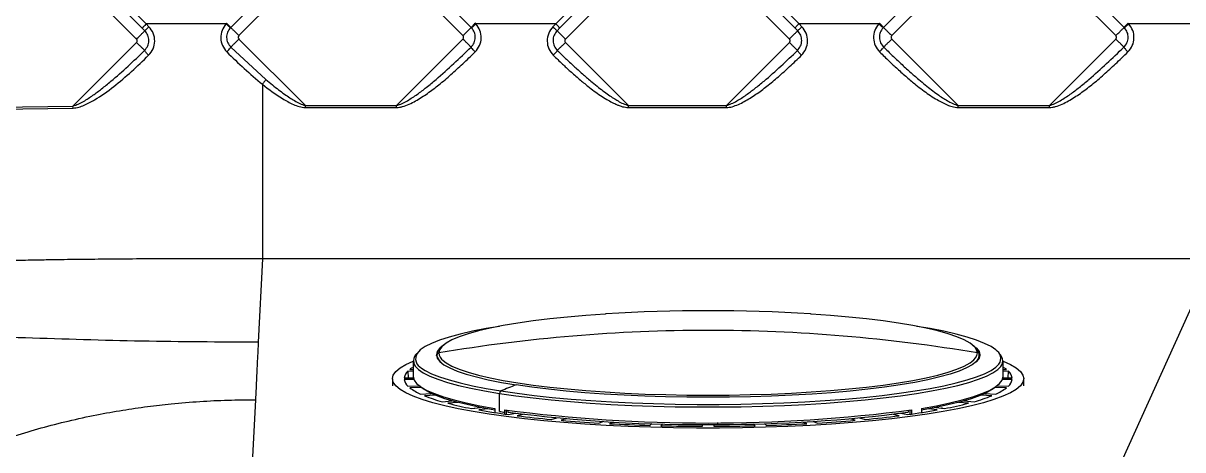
# Model space of a CAD drawing. Extents: x 943 to 1030, y 781 to 934.
# Drawn here: x 981.27 to 991.03, y 828.39 to 831.97 of the extents above; entities that cross this region are included whole.
import ezdxf

# ---------------------------------------------------------------- set-up
doc = ezdxf.new("R2010")
doc.units = 0
doc.header["$MEASUREMENT"] = 0
doc.layers.add('1', color=4, linetype='Continuous')

# ---------------------------------------------------------------- blocks, each defined once
blk = doc.blocks.new('AIRA')
at = {"layer": '1', "color": 3, "linetype": 'Continuous', "lineweight": 25}
for p, q in [((39.0899, 28.7666), (38.4537, 29.4028)), ((39.1248, 28.8014), (38.4885, 29.4377)), ((40.4941, 29.4313), (39.8353, 28.7725)), ((41.8605, 28.7725), (41.2017, 29.4313)), ((43.2072, 29.4377), (42.5717, 28.8021)), ((43.2421, 29.4028), (42.6065, 28.7672)), ((44.5852, 28.7672), (43.9497, 29.4028)), ((44.6201, 28.8021), (43.9845, 29.4377)), ((45.9901, 29.4313), (45.3313, 28.7725)), ((47.3565, 28.7725), (46.6977, 29.4313)), ((38.3839, 29.3331), (39.0428, 28.6742)), ((39.905, 28.7027), (40.5638, 29.3616)), ((41.132, 29.3616), (41.7908, 28.7027)), ((42.653, 28.6742), (43.3118, 29.3331)), ((43.8799, 29.3331), (44.5388, 28.6742)), ((45.401, 28.7027), (46.0598, 29.3616)), ((46.628, 29.3616), (47.2868, 28.7027)), ((39.7954, 28.8021), (39.1248, 28.8014)), ((39.1473, 28.7782), (39.1248, 28.8014)), ((39.8004, 28.8073), (39.7954, 28.8021)), ((41.9004, 28.8021), (41.8954, 28.8073)), ((42.5717, 28.8021), (41.9004, 28.8021)), ((42.5717, 28.8021), (42.5484, 28.7782)), ((45.2914, 28.8021), (44.6201, 28.8021)), ((44.6433, 28.7782), (44.6201, 28.8021)), ((45.2964, 28.8073), (45.2914, 28.8021)), ((47.3964, 28.8021), (47.3914, 28.8073)), ((48.0677, 28.8021), (47.3964, 28.8021)), ((39.1125, 28.7439), (39.0899, 28.7666)), ((39.8318, 28.7688), (39.8353, 28.7725)), ((41.8605, 28.7725), (41.8641, 28.7688)), ((42.6065, 28.7672), (42.5833, 28.7439)), ((44.6085, 28.7439), (44.5852, 28.7672)), ((45.3277, 28.7688), (45.3313, 28.7725)), ((47.3565, 28.7725), (47.3601, 28.7688)), ((38.5077, 28.1109), (39.0428, 28.646)), ((39.8367, 28.6061), (40.1308, 28.3349)), ((39.905, 28.6745), (40.4643, 28.1152)), ((41.2315, 28.1152), (41.7908, 28.6745)), ((42.653, 28.646), (43.1838, 28.1152)), ((44.008, 28.1152), (44.5388, 28.646)), ((45.401, 28.6745), (45.9603, 28.1152)), ((46.7275, 28.1152), (47.2868, 28.6745)), ((37.7045, 28.0984), (38.5077, 28.1109)), ((37.7049, 28.0808), (38.5079, 28.0933)), ((38.5079, 28.0933), (38.5077, 28.1109)), ((40.4643, 28.1152), (41.2315, 28.1152)), ((40.4643, 28.0975), (40.4643, 28.1152)), ((40.4643, 28.0975), (41.2315, 28.0975)), ((41.2315, 28.0975), (41.2315, 28.1152)), ((43.1838, 28.1152), (44.008, 28.1152)), ((43.1838, 28.0975), (43.1838, 28.1152)), ((43.1838, 28.0975), (44.008, 28.0975)), ((44.008, 28.0975), (44.008, 28.1152)), ((45.9603, 28.1152), (46.7275, 28.1152)), ((45.9603, 28.0975), (45.9603, 28.1152)), ((45.9603, 28.0975), (46.7275, 28.0975)), ((46.7275, 28.0975), (46.7275, 28.1152)), ((40.1023, 26.8267), (40.0675, 26.1245)), ((48.1066, 26.8267), (40.1023, 26.8267)), ((47.1447, 24.7008), (48.1066, 26.8267)), ((41.3723, 25.9679), (41.3723, 25.8358)), ((41.5682, 26.0087), (41.5709, 26.0187)), ((41.5708, 26.0183), (41.57, 26.002)), ((41.5711, 26.0217), (41.5708, 26.0154)), ((46.1386, 26.0187), (46.1413, 26.0087)), ((46.1395, 26.002), (46.1386, 26.0183)), ((46.3016, 26.0404), (46.2977, 26.044)), ((46.3372, 25.8358), (46.3372, 25.9679)), ((41.3723, 25.8784), (41.3266, 25.8796)), ((41.3266, 25.8796), (41.3282, 25.8251)), ((41.3434, 25.8945), (41.3723, 25.8937)), ((46.3372, 25.8937), (46.3661, 25.8945)), ((46.3828, 25.8796), (46.3372, 25.8784)), ((46.3813, 25.8251), (46.3828, 25.8796)), ((41.1973, 25.8164), (41.1983, 25.7569)), ((41.2961, 25.8251), (41.3732, 25.8251)), ((41.3778, 25.81), (41.2961, 25.81)), ((46.4133, 25.81), (46.3317, 25.81)), ((46.3363, 25.8251), (46.4133, 25.8251)), ((46.5112, 25.7569), (46.5122, 25.8164)), ((41.3266, 25.7555), (41.4215, 25.7581)), ((41.4382, 25.7432), (41.3434, 25.7406)), ((41.4339, 25.6878), (41.5244, 25.6929)), ((41.5574, 25.6787), (41.4669, 25.6736)), ((42.0994, 25.5418), (42.0994, 25.6933)), ((46.2425, 25.6736), (46.1521, 25.6787)), ((46.185, 25.6929), (46.2755, 25.6878)), ((46.3661, 25.7406), (46.2713, 25.7432)), ((46.288, 25.7581), (46.3828, 25.7555)), ((40.0435, 25.6409), (39.9969, 24.7008)), ((41.6148, 25.624), (41.6982, 25.6315)), ((41.7464, 25.6184), (41.663, 25.6109)), ((46.0464, 25.6109), (45.963, 25.6184)), ((46.0113, 25.6315), (46.0947, 25.624)), ((41.8637, 25.5661), (41.9375, 25.5757)), ((41.9995, 25.5642), (41.9257, 25.5545)), ((42.0581, 25.5678), (42.0581, 25.5325)), ((42.1416, 25.5548), (42.1416, 25.5353)), ((42.1416, 25.5353), (42.1416, 25.5202)), ((42.1556, 25.5527), (42.1556, 25.5182)), ((42.1699, 25.5506), (42.1699, 25.5366)), ((42.1732, 25.5158), (42.2351, 25.5273)), ((42.3089, 25.5176), (42.247, 25.5061)), ((42.5337, 25.4747), (42.5818, 25.4877)), ((42.6654, 25.4802), (42.6172, 25.4672)), ((45.0923, 25.4672), (45.0441, 25.4802)), ((45.1277, 25.4877), (45.1758, 25.4747)), ((45.4624, 25.5061), (45.4005, 25.5176)), ((45.4744, 25.5273), (45.5363, 25.5158)), ((45.5396, 25.5506), (45.5396, 25.5366)), ((45.5539, 25.5527), (45.5539, 25.5375)), ((45.5539, 25.5375), (45.5539, 25.5182)), ((45.5679, 25.5548), (45.5679, 25.5202)), ((45.6514, 25.5678), (45.6514, 25.5325)), ((45.7837, 25.5545), (45.71, 25.5642)), ((45.772, 25.5757), (45.8457, 25.5661)), ((42.9343, 25.444), (42.9673, 25.4582)), ((43.0579, 25.453), (43.025, 25.4389)), ((43.3629, 25.4247), (43.3797, 25.4395)), ((43.4747, 25.4369), (43.4579, 25.4221)), ((43.8065, 25.4173), (43.8065, 25.4324)), ((43.903, 25.4324), (43.903, 25.4173)), ((43.9335, 25.4477), (43.9335, 25.4325)), ((44.2515, 25.4221), (44.2348, 25.4369)), ((44.3298, 25.4395), (44.3465, 25.4247)), ((44.6845, 25.4389), (44.6516, 25.453)), ((44.7422, 25.4582), (44.7752, 25.444))]:
    blk.add_line(p, q, dxfattribs=at)
at = {"layer": '1', "color": 3, "linetype": 'Continuous', "lineweight": 25, "flags": 128}
for points in [[(42.9942, 26.3617), (42.987, 26.3613), (42.8253, 26.3496), (42.6699, 26.336), (42.5219, 26.3205), (42.382, 26.3033), (42.2513, 26.2844), (42.1304, 26.2639), (42.0202, 26.242), (41.9213, 26.2189), (41.8343, 26.1946), (41.7597, 26.1693), (41.6981, 26.1431), (41.6498, 26.1163), (41.615, 26.089), (41.6124, 26.0864)], [(46.0991, 26.0842), (46.0945, 26.089), (46.0597, 26.1163), (46.0114, 26.1431), (45.9498, 26.1693), (45.8752, 26.1946), (45.7882, 26.2189), (45.6893, 26.242), (45.5791, 26.2639), (45.4582, 26.2844), (45.3275, 26.3033), (45.1876, 26.3205), (45.0396, 26.336), (44.8842, 26.3496), (44.7225, 26.3613), (44.7152, 26.3617)], [(42.0974, 26.2577), (41.9853, 26.2387), (41.8703, 26.2161), (41.7664, 26.1923), (41.6742, 26.1673), (41.5942, 26.1413), (41.5268, 26.1144), (41.4724, 26.0869), (41.4314, 26.0587), (41.4042, 26.0306)], [(46.2888, 26.0493), (46.2781, 26.0587), (46.2371, 26.0869), (46.1827, 26.1144), (46.1153, 26.1413), (46.0353, 26.1673), (45.9431, 26.1923), (45.8392, 26.2161), (45.7242, 26.2387), (45.612, 26.2577)], [(40.0675, 26.1245), (40.0631, 26.0353), (40.0617, 26.0078), (40.0555, 25.8827), (40.0496, 25.7641), (40.0458, 25.6868), (40.0444, 25.6569), (40.0438, 25.6453), (40.0436, 25.6423), (40.0436, 25.6414), (40.0435, 25.6409)], [(41.6269, 26.0997), (41.5955, 26.0745), (41.5744, 26.0466), (41.5673, 26.0186), (41.5744, 25.9905), (41.5955, 25.9626), (41.6305, 25.935), (41.6793, 25.908), (41.7415, 25.8816), (41.8167, 25.8561), (41.9044, 25.8316), (42.0042, 25.8082), (42.1154, 25.7862), (42.2373, 25.7655)], [(41.6124, 26.0864), (41.5941, 26.0614), (41.5871, 26.0335)], [(46.0826, 26.0997), (46.114, 26.0745), (46.1351, 26.0466), (46.1421, 26.0186), (46.1351, 25.9905), (46.114, 25.9626), (46.0789, 25.935), (46.0302, 25.908), (45.968, 25.8816), (45.8928, 25.8561), (45.8051, 25.8316), (45.7053, 25.8082), (45.5941, 25.7862), (45.4722, 25.7655), (45.3403, 25.7465), (45.1992, 25.7291), (45.0499, 25.7135), (44.8932, 25.6997), (44.7301, 25.688), (44.5616, 25.6782), (44.3887, 25.6706), (44.2126, 25.6651), (44.0342, 25.6618), (43.8547, 25.6607), (43.6753, 25.6618), (43.4969, 25.6651), (43.3208, 25.6706), (43.1479, 25.6782), (42.9794, 25.688), (42.8163, 25.6997), (42.6596, 25.7135), (42.5102, 25.7291), (42.3692, 25.7465), (42.2373, 25.7655)], [(46.1224, 26.0335), (46.1154, 26.0614), (46.0991, 26.0842)], [(41.6241, 25.9697), (41.6498, 25.9507), (41.6981, 25.9239), (41.7597, 25.8978), (41.8343, 25.8725), (41.9213, 25.8482), (42.0202, 25.825), (42.1304, 25.8031), (42.2513, 25.7827), (42.382, 25.7638), (42.5219, 25.7465), (42.6699, 25.7311), (42.8253, 25.7174), (42.987, 25.7058), (43.154, 25.6961), (43.3254, 25.6886), (43.5, 25.6832), (43.6768, 25.6799), (43.8547, 25.6788), (44.0327, 25.6799), (44.2095, 25.6832), (44.3841, 25.6886), (44.5555, 25.6961), (44.7225, 25.7058), (44.8842, 25.7174), (45.0396, 25.7311), (45.1876, 25.7465), (45.3275, 25.7638), (45.4582, 25.7827), (45.5791, 25.8031), (45.6893, 25.825), (45.7882, 25.8482), (45.8752, 25.8725), (45.9498, 25.8978), (46.0114, 25.9239), (46.0597, 25.9507), (46.0754, 25.9617)], [(46.1196, 25.9692), (46.1106, 25.9595), (46.1078, 25.9568)], [(41.1973, 25.8176), (41.2044, 25.8479), (41.2256, 25.8781), (41.2608, 25.9079), (41.3099, 25.9373), (41.3723, 25.9659)], [(41.4014, 25.9086), (41.4156, 25.8957), (41.4569, 25.8674), (41.5116, 25.8396), (41.5794, 25.8126), (41.66, 25.7864), (41.7528, 25.7613), (41.8574, 25.7373), (41.9731, 25.7146), (42.0994, 25.6933)], [(41.4426, 25.9066), (41.4724, 25.8871), (41.5268, 25.8596), (41.5942, 25.8327), (41.6742, 25.8067), (41.7664, 25.7817), (41.8703, 25.7579), (41.9853, 25.7353), (42.1108, 25.7142)], [(42.0994, 25.6933), (42.2355, 25.6735), (42.3806, 25.6554), (42.534, 25.6391), (42.6948, 25.6245), (42.862, 25.6119), (43.0348, 25.6013), (43.2122, 25.5928), (43.3932, 25.5863), (43.5768, 25.582), (43.7619, 25.5798), (43.9476, 25.5798), (44.1327, 25.582), (44.3163, 25.5863), (44.4973, 25.5928), (44.6746, 25.6013), (44.8475, 25.6119), (45.0147, 25.6245), (45.1755, 25.6391), (45.3289, 25.6554), (45.474, 25.6735), (45.6101, 25.6933), (45.7364, 25.7146), (45.8521, 25.7373), (45.9567, 25.7613), (46.0495, 25.7864), (46.1301, 25.8126), (46.1979, 25.8396), (46.2526, 25.8674), (46.2939, 25.8957), (46.3059, 25.9064)], [(42.1108, 25.7142), (42.246, 25.6946), (42.3902, 25.6766), (42.5426, 25.6603), (42.7023, 25.6459), (42.8685, 25.6334), (43.0402, 25.6228), (43.2164, 25.6143), (43.3962, 25.6079), (43.5786, 25.6036), (43.7625, 25.6014), (43.947, 25.6014), (44.1309, 25.6036), (44.3133, 25.6079), (44.4931, 25.6143), (44.6693, 25.6228), (44.841, 25.6334), (45.0072, 25.6459), (45.1669, 25.6603), (45.3193, 25.6766), (45.4635, 25.6946), (45.5987, 25.7142), (45.7242, 25.7353), (45.8392, 25.7579), (45.9431, 25.7817), (46.0353, 25.8067), (46.1153, 25.8327), (46.1827, 25.8596), (46.2371, 25.8871), (46.2781, 25.9153), (46.2914, 25.9273)], [(46.3372, 25.9659), (46.3995, 25.9373), (46.4486, 25.9079), (46.4839, 25.8781), (46.5051, 25.8479), (46.5122, 25.8176)], [(46.5122, 25.8176), (46.5051, 25.7872), (46.4839, 25.757), (46.4486, 25.7272), (46.3995, 25.6978), (46.3369, 25.669), (46.261, 25.6411), (46.1722, 25.6141), (46.0711, 25.5882), (45.9581, 25.5635), (45.834, 25.5401), (45.6992, 25.5183), (45.5547, 25.498), (45.401, 25.4795), (45.2391, 25.4627), (45.0699, 25.4478), (44.8941, 25.435), (44.7128, 25.4241), (44.5269, 25.4154), (44.3374, 25.4088), (44.1454, 25.4043), (43.9518, 25.4021), (43.7577, 25.4021), (43.5641, 25.4043), (43.372, 25.4088), (43.1826, 25.4154), (42.9967, 25.4241), (42.8154, 25.435), (42.6396, 25.4478), (42.4704, 25.4627), (42.3085, 25.4795), (42.1548, 25.498), (42.0103, 25.5183), (41.8755, 25.5401), (41.7514, 25.5635), (41.6384, 25.5882), (41.5373, 25.6141), (41.4485, 25.6411), (41.3726, 25.669), (41.3099, 25.6978), (41.2608, 25.7272), (41.2256, 25.757), (41.2044, 25.7872), (41.1973, 25.8176)], [(41.3723, 25.8358), (41.3795, 25.8063), (41.401, 25.7769), (41.4368, 25.7479), (41.4866, 25.7193), (41.5501, 25.6915), (41.627, 25.6645), (41.7168, 25.6385), (41.819, 25.6136), (41.933, 25.59), (42.0581, 25.5678)], [(45.6514, 25.5678), (45.7765, 25.59), (45.8905, 25.6136), (45.9927, 25.6385), (46.0825, 25.6645), (46.1594, 25.6915), (46.2229, 25.7193), (46.2727, 25.7479), (46.3085, 25.7769), (46.33, 25.8063), (46.3372, 25.8358)], [(42.0585, 25.554), (41.9368, 25.5759), (41.8259, 25.5992), (41.7266, 25.6237), (41.6393, 25.6493), (41.5647, 25.6758), (41.503, 25.7032), (41.4546, 25.7312), (41.4199, 25.7597), (41.4181, 25.7615)], [(46.2913, 25.7615), (46.2896, 25.7597), (46.2549, 25.7312), (46.2065, 25.7032), (46.1448, 25.6758), (46.0701, 25.6493), (45.9829, 25.6237), (45.8835, 25.5992), (45.7727, 25.5759), (45.651, 25.554)], [(41.8858, 25.5711), (41.891, 25.5698), (41.8914, 25.5697)], [(45.8237, 25.5711), (45.8185, 25.5698), (45.818, 25.5697)]]:
    blk.add_lwpolyline(points, dxfattribs=at)
at = {"layer": '1', "color": 3, "linetype": 'Continuous', "lineweight": 25}
for centre, radius, start, end in [((43.8547, 12.9502), 13.4391, 86.32888, 93.67112), ((43.8546, 12.6215), 13.6024, 89.99934, 99.59585), ((43.8549, 12.6215), 13.6024, 80.40415, 90.00066), ((46.0645, 26.0159), 0.0723, 319.75106, 51.91639), ((41.4531, 25.9681), 0.0788, 128.90634, 228.98546), ((41.4805, 25.9863), 0.0883, 149.85793, 244.53827), ((41.5903, 26.0142), 0.0195, 99.31373, 176.69508), ((41.661, 26.0255), 0.0908, 186.42613, 229.23979), ((41.6808, 26.0452), 0.0944, 187.10322, 233.11254), ((46.0224, 26.0476), 0.101, 301.65097, 351.9639), ((46.2402, 25.9872), 0.0788, 310.53287, 51.96621), ((46.2564, 25.9677), 0.0788, 308.90634, 48.98546), ((41.3901, 25.8084), 0.0954, 131.67524, 169.89106), ((41.5383, 25.6475), 0.3146, 121.84524, 128.27537), ((46.1712, 25.6475), 0.3146, 51.72463, 58.15476), ((46.3194, 25.8084), 0.0954, 10.10894, 48.32476), ((41.3901, 25.8268), 0.0954, 190.10894, 228.32476), ((46.3194, 25.8268), 0.0954, 311.67524, 349.89106), ((41.6081, 26.0901), 0.4384, 232.8542, 246.59121), ((42.1218, 25.6946), 0.0225, 119.46467, 183.38823), ((45.261, 18.133), 8.2096, 111.61167, 112.56485), ((46.1013, 26.0901), 0.4384, 293.40879, 307.1458), ((41.9992, 27.0151), 1.4433, 248.35716, 254.55223), ((42.4851, 28.8188), 3.3116, 255.62698, 259.18556), ((45.2244, 28.8188), 3.3116, 280.81444, 284.37302), ((45.7102, 27.0151), 1.4433, 285.44777, 291.64284), ((42.9742, 31.4465), 5.9845, 259.91014, 262.30791), ((43.029, 31.4857), 6.0162, 261.1113, 261.51839), ((43.8547, 38.8084), 13.3639, 262.63502, 277.36498), ((43.7755, 37.7508), 12.3193, 262.51094, 270.7347), ((43.3852, 34.573), 9.1381, 262.84496, 264.65292), ((43.9599, 37.4707), 12.0382, 269.87435, 277.54051), ((44.3242, 34.573), 9.1381, 275.34708, 277.15504), ((44.7353, 31.4465), 5.9845, 277.69209, 280.08986), ((43.6674, 37.6788), 12.2567, 265.08465, 266.57106), ((43.8121, 40.1789), 14.761, 266.94323, 268.2563), ((43.8533, 41.5727), 16.1555, 268.59771, 269.83406), ((43.8562, 41.5727), 16.1555, 270.16594, 271.40229), ((43.8974, 40.1789), 14.761, 271.7437, 273.05677), ((44.0421, 37.6788), 12.2567, 273.42894, 274.91535)]:
    blk.add_arc(centre, radius, start, end, dxfattribs=at)
for points in [[(39.1249, 28.8013), (39.1207, 28.7972), (39.1124, 28.7889), (39.1016, 28.7781), (39.0932, 28.7699), (39.091, 28.7677), (39.0899, 28.7666)], [(39.8004, 28.8073), (39.8046, 28.8032), (39.8128, 28.7949), (39.8237, 28.7841), (39.832, 28.7758), (39.8342, 28.7736), (39.8353, 28.7725)], [(41.8954, 28.8073), (41.8913, 28.8032), (41.883, 28.7949), (41.8721, 28.7841), (41.8639, 28.7758), (41.8616, 28.7736), (41.8605, 28.7725)], [(42.6065, 28.7672), (42.6054, 28.7683), (42.6032, 28.7706), (42.5949, 28.7789), (42.5841, 28.7897), (42.5758, 28.798), (42.5717, 28.8021)], [(44.6201, 28.8021), (44.6159, 28.798), (44.6077, 28.7897), (44.5968, 28.7789), (44.5885, 28.7706), (44.5863, 28.7683), (44.5852, 28.7672)], [(45.2964, 28.8073), (45.3006, 28.8032), (45.3088, 28.7949), (45.3197, 28.7841), (45.328, 28.7758), (45.3302, 28.7736), (45.3313, 28.7725)], [(47.3914, 28.8073), (47.3873, 28.8032), (47.379, 28.7949), (47.3681, 28.7841), (47.3599, 28.7758), (47.3576, 28.7736), (47.3565, 28.7725)], [(39.0428, 28.6742), (39.0511, 28.6825), (39.0676, 28.699), (39.0892, 28.7207), (39.1058, 28.7373), (39.1103, 28.7417), (39.1125, 28.7439)], [(39.8353, 28.7725), (39.8375, 28.7703), (39.8419, 28.7658), (39.8585, 28.7492), (39.8802, 28.7276), (39.8967, 28.711), (39.905, 28.7027)], [(41.7908, 28.7027), (41.7991, 28.711), (41.8156, 28.7276), (41.8373, 28.7492), (41.8539, 28.7658), (41.8583, 28.7703), (41.8605, 28.7725)], [(42.5833, 28.7439), (42.5855, 28.7417), (42.5899, 28.7373), (42.6065, 28.7207), (42.6282, 28.699), (42.6447, 28.6825), (42.653, 28.6742)], [(44.5388, 28.6742), (44.5471, 28.6825), (44.5636, 28.699), (44.5852, 28.7207), (44.6018, 28.7373), (44.6063, 28.7417), (44.6085, 28.7439)], [(45.3313, 28.7725), (45.3335, 28.7703), (45.3379, 28.7658), (45.3545, 28.7492), (45.3762, 28.7276), (45.3927, 28.711), (45.401, 28.7027)], [(47.2868, 28.7027), (47.2951, 28.711), (47.3116, 28.7276), (47.3333, 28.7492), (47.3499, 28.7658), (47.3543, 28.7703), (47.3565, 28.7725)], [(39.1107, 28.5781), (39.1078, 28.5809), (39.1022, 28.5865), (39.0858, 28.6029), (39.0655, 28.6232), (39.0504, 28.6384), (39.0428, 28.646)], [(39.905, 28.6745), (39.8973, 28.6667), (39.8818, 28.6513), (39.8612, 28.6307), (39.8448, 28.6142), (39.8394, 28.6088), (39.8367, 28.6061)], [(41.8591, 28.6061), (41.8564, 28.6088), (41.851, 28.6142), (41.8346, 28.6307), (41.814, 28.6513), (41.7985, 28.6667), (41.7908, 28.6745)], [(42.653, 28.646), (42.6454, 28.6384), (42.6302, 28.6232), (42.6099, 28.6029), (42.5935, 28.5865), (42.5879, 28.5809), (42.5851, 28.5781)], [(44.6066, 28.5781), (44.6038, 28.5809), (44.5982, 28.5865), (44.5818, 28.6029), (44.5615, 28.6232), (44.5464, 28.6384), (44.5388, 28.646)], [(45.401, 28.6745), (45.3933, 28.6667), (45.3778, 28.6513), (45.3572, 28.6307), (45.3408, 28.6142), (45.3354, 28.6088), (45.3327, 28.6061)], [(47.3551, 28.6061), (47.3524, 28.6088), (47.347, 28.6142), (47.3306, 28.6307), (47.31, 28.6513), (47.2945, 28.6667), (47.2868, 28.6745)], [(40.1023, 28.2937), (40.1023, 28.2015), (40.1023, 28.0171), (40.1023, 27.7597), (40.1023, 27.5233), (40.1023, 27.3139), (40.1023, 27.1352), (40.1023, 26.9922), (40.1023, 26.8839), (40.1023, 26.8458), (40.1023, 26.8267)]]:
    blk.add_open_spline(points, degree=3, dxfattribs=at)
for points, knots in [([(39.7954, 28.8021), (39.7828, 28.7842), (39.7574, 28.7484), (39.7482, 28.6823), (39.7614, 28.6169), (39.7888, 28.583), (39.8025, 28.5661)], [0, 0, 0, 0, 0.250432, 0.500349, 0.749924, 1, 1, 1, 1]), ([(39.8318, 28.7688), (39.8307, 28.7698), (39.8284, 28.7719), (39.8197, 28.7799), (39.8082, 28.7904), (39.7996, 28.7983), (39.7955, 28.8021)], [0, 0, 0, 0, 0.242146, 0.5, 0.757854, 1, 1, 1, 1]), ([(41.8641, 28.7688), (41.8652, 28.7698), (41.8675, 28.7719), (41.8761, 28.7798), (41.8876, 28.7904), (41.8962, 28.7983), (41.9004, 28.8021)], [0, 0, 0, 0, 0.242146, 0.5, 0.757854, 1, 1, 1, 1]), ([(41.8933, 28.5661), (41.907, 28.583), (41.9344, 28.6169), (41.9477, 28.6823), (41.9384, 28.7484), (41.9131, 28.7842), (41.9004, 28.8021)], [0, 0, 0, 0, 0.250109, 0.49974, 0.749622, 1, 1, 1, 1]), ([(45.2914, 28.8021), (45.2787, 28.7842), (45.2534, 28.7484), (45.2442, 28.6823), (45.2574, 28.6169), (45.2848, 28.583), (45.2985, 28.5661)], [0, 0, 0, 0, 0.250434, 0.500351, 0.749926, 1, 1, 1, 1]), ([(45.3277, 28.7688), (45.3266, 28.7698), (45.3244, 28.7719), (45.3157, 28.7798), (45.3042, 28.7904), (45.2956, 28.7983), (45.2914, 28.8021)], [0, 0, 0, 0, 0.242146, 0.5, 0.757854, 1, 1, 1, 1]), ([(47.3964, 28.8021), (47.3922, 28.7983), (47.3836, 28.7904), (47.3721, 28.7798), (47.3635, 28.7719), (47.3612, 28.7698), (47.3601, 28.7688)], [0, 0, 0, 0, 0.242146, 0.5, 0.757854, 1, 1, 1, 1]), ([(47.3893, 28.5661), (47.403, 28.583), (47.4304, 28.6169), (47.4437, 28.6823), (47.4344, 28.7484), (47.4091, 28.7842), (47.3964, 28.8021)], [0, 0, 0, 0, 0.250109, 0.49974, 0.749622, 1, 1, 1, 1]), ([(39.1107, 28.5781), (39.1206, 28.59), (39.1355, 28.6078), (39.1447, 28.6374), (39.1474, 28.6605), (39.1452, 28.6836), (39.1367, 28.7135), (39.1221, 28.7318), (39.1125, 28.7439)], [0, 0, 0, 0, 0.249484, 0.374648, 0.500028, 0.625432, 0.750637, 1, 1, 1, 1]), ([(39.1473, 28.7782), (39.1434, 28.7742), (39.1351, 28.7661), (39.1242, 28.7552), (39.1158, 28.7471), (39.1136, 28.745), (39.1125, 28.7439)], [0, 0, 0, 0, 0.24225, 0.5, 0.75775, 1, 1, 1, 1]), ([(39.1446, 28.5375), (39.1587, 28.5549), (39.1869, 28.5897), (39.1996, 28.657), (39.1884, 28.7247), (39.161, 28.7604), (39.1473, 28.7782)], [0, 0, 0, 0, 0.250258, 0.5, 0.749734, 1, 1, 1, 1]), ([(39.8318, 28.7688), (39.8229, 28.7566), (39.8051, 28.7321), (39.7983, 28.6863), (39.8078, 28.641), (39.8271, 28.6178), (39.8367, 28.6061)], [0, 0, 0, 0, 0.249707, 0.499818, 0.749821, 1, 1, 1, 1]), ([(39.905, 28.7027), (39.9034, 28.7007), (39.9001, 28.6965), (39.8987, 28.6886), (39.9001, 28.6807), (39.9034, 28.6765), (39.905, 28.6745)], [0, 0, 0, 0, 0.25001, 0.5, 0.74999, 1, 1, 1, 1]), ([(41.7908, 28.6745), (41.7925, 28.6765), (41.7957, 28.6807), (41.7971, 28.6886), (41.7957, 28.6965), (41.7925, 28.7007), (41.7908, 28.7027)], [0, 0, 0, 0, 0.25001, 0.5, 0.74999, 1, 1, 1, 1]), ([(41.8591, 28.6061), (41.8688, 28.6178), (41.888, 28.641), (41.8976, 28.6862), (41.8907, 28.732), (41.873, 28.7565), (41.8641, 28.7688)], [0, 0, 0, 0, 0.250089, 0.500061, 0.75021, 1, 1, 1, 1]), ([(42.5484, 28.7782), (42.5347, 28.7603), (42.5074, 28.7246), (42.4962, 28.6569), (42.5089, 28.5897), (42.5371, 28.5549), (42.5512, 28.5375)], [0, 0, 0, 0, 0.25033, 0.500121, 0.749797, 1, 1, 1, 1]), ([(42.5484, 28.7782), (42.5524, 28.7742), (42.5606, 28.766), (42.5716, 28.7552), (42.5799, 28.7471), (42.5822, 28.745), (42.5833, 28.7439)], [0, 0, 0, 0, 0.242253, 0.5, 0.757747, 1, 1, 1, 1]), ([(42.5833, 28.7439), (42.5736, 28.7318), (42.5591, 28.7135), (42.5506, 28.6836), (42.5483, 28.6605), (42.5511, 28.6375), (42.5602, 28.6078), (42.5752, 28.59), (42.5851, 28.5781)], [0, 0, 0, 0, 0.249262, 0.374448, 0.499839, 0.625225, 0.750418, 1, 1, 1, 1]), ([(44.6066, 28.5781), (44.6166, 28.59), (44.6315, 28.6078), (44.6407, 28.6374), (44.6434, 28.6605), (44.6412, 28.6836), (44.6327, 28.7135), (44.6181, 28.7318), (44.6085, 28.7439)], [0, 0, 0, 0, 0.249485, 0.374649, 0.500029, 0.625432, 0.750638, 1, 1, 1, 1]), ([(44.6433, 28.7782), (44.6394, 28.7742), (44.6311, 28.766), (44.6202, 28.7552), (44.6118, 28.7471), (44.6096, 28.745), (44.6085, 28.7439)], [0, 0, 0, 0, 0.242253, 0.5, 0.757747, 1, 1, 1, 1]), ([(44.6406, 28.5375), (44.6547, 28.5549), (44.6829, 28.5897), (44.6956, 28.657), (44.6844, 28.7247), (44.657, 28.7603), (44.6433, 28.7782)], [0, 0, 0, 0, 0.250258, 0.500001, 0.749735, 1, 1, 1, 1]), ([(45.3277, 28.7688), (45.3189, 28.7565), (45.3011, 28.732), (45.2943, 28.6863), (45.3038, 28.641), (45.3231, 28.6178), (45.3327, 28.6061)], [0, 0, 0, 0, 0.249706, 0.499818, 0.749821, 1, 1, 1, 1]), ([(45.401, 28.7027), (45.3994, 28.7007), (45.3961, 28.6965), (45.3947, 28.6886), (45.3961, 28.6807), (45.3994, 28.6765), (45.401, 28.6745)], [0, 0, 0, 0, 0.25001, 0.5, 0.74999, 1, 1, 1, 1]), ([(47.2868, 28.6745), (47.2885, 28.6765), (47.2917, 28.6807), (47.2931, 28.6886), (47.2917, 28.6965), (47.2885, 28.7007), (47.2868, 28.7027)], [0, 0, 0, 0, 0.2500103, 0.5, 0.7499897, 1, 1, 1, 1]), ([(47.3551, 28.6061), (47.3648, 28.6178), (47.384, 28.641), (47.3936, 28.6862), (47.3867, 28.732), (47.369, 28.7565), (47.3601, 28.7688)], [0, 0, 0, 0, 0.250089, 0.500061, 0.75021, 1, 1, 1, 1]), ([(39.0428, 28.646), (39.0444, 28.648), (39.0477, 28.6521), (39.0491, 28.6601), (39.0477, 28.668), (39.0444, 28.6722), (39.0428, 28.6742)], [0, 0, 0, 0, 0.25001, 0.5, 0.74999, 1, 1, 1, 1]), ([(39.8025, 28.5661), (39.8064, 28.5702), (39.8145, 28.5786), (39.8252, 28.5908), (39.8334, 28.6008), (39.8356, 28.6044), (39.8367, 28.6061)], [0, 0, 0, 0, 0.242244, 0.5, 0.757756, 1, 1, 1, 1]), ([(41.2315, 28.1152), (41.2473, 28.1202), (41.2794, 28.1305), (41.3379, 28.1635), (41.4061, 28.2084), (41.4859, 28.2689), (41.5888, 28.3538), (41.7144, 28.4668), (41.8109, 28.5597), (41.8591, 28.6061)], [0, 0, 0, 0, 0.061574, 0.125265, 0.250167, 0.367771, 0.500252, 0.750058, 1, 1, 1, 1]), ([(41.8933, 28.5661), (41.8894, 28.5702), (41.8813, 28.5786), (41.8706, 28.5908), (41.8624, 28.6008), (41.8602, 28.6044), (41.8591, 28.6061)], [0, 0, 0, 0, 0.2422436, 0.5, 0.7577564, 1, 1, 1, 1]), ([(42.653, 28.6742), (42.6513, 28.6722), (42.6481, 28.668), (42.6467, 28.6601), (42.6481, 28.6521), (42.6513, 28.648), (42.653, 28.646)], [0, 0, 0, 0, 0.25001, 0.5, 0.74999, 1, 1, 1, 1]), ([(44.5388, 28.646), (44.5404, 28.648), (44.5437, 28.6521), (44.5451, 28.6601), (44.5437, 28.668), (44.5404, 28.6722), (44.5388, 28.6742)], [0, 0, 0, 0, 0.25001, 0.5, 0.74999, 1, 1, 1, 1]), ([(45.2985, 28.5661), (45.3024, 28.5702), (45.3105, 28.5786), (45.3212, 28.5908), (45.3294, 28.6008), (45.3316, 28.6044), (45.3327, 28.6061)], [0, 0, 0, 0, 0.2422436, 0.5, 0.7577564, 1, 1, 1, 1]), ([(45.3327, 28.6061), (45.3569, 28.5827), (45.4051, 28.5361), (45.4787, 28.4668), (45.5526, 28.3993), (45.6209, 28.3395), (45.6815, 28.289), (45.7338, 28.2476), (45.7825, 28.2116), (45.8268, 28.1811), (45.8697, 28.1547), (45.9125, 28.1304), (45.9446, 28.1202), (45.9603, 28.1152)], [0, 0, 0, 0, 0.125546, 0.250053, 0.377609, 0.500002, 0.589952, 0.673272, 0.750002, 0.81669, 0.875015, 0.938585, 1, 1, 1, 1]), ([(46.7275, 28.1152), (46.7433, 28.1202), (46.7754, 28.1305), (46.8339, 28.1635), (46.9021, 28.2084), (46.9819, 28.2689), (47.0848, 28.3538), (47.2104, 28.4668), (47.3069, 28.5597), (47.3551, 28.6061)], [0, 0, 0, 0, 0.0615739, 0.1252653, 0.2501671, 0.3677712, 0.5002519, 0.7500582, 1, 1, 1, 1]), ([(47.3893, 28.5661), (47.3854, 28.5702), (47.3773, 28.5786), (47.3666, 28.5908), (47.3584, 28.6008), (47.3562, 28.6044), (47.3551, 28.6061)], [0, 0, 0, 0, 0.242244, 0.5, 0.757756, 1, 1, 1, 1]), ([(38.5077, 28.1109), (38.5228, 28.1158), (38.5536, 28.1256), (38.6097, 28.157), (38.6752, 28.1996), (38.7519, 28.2571), (38.8508, 28.3377), (38.9717, 28.4452), (39.0643, 28.5338), (39.1107, 28.5781)], [0, 0, 0, 0, 0.061624, 0.125272, 0.250169, 0.367629, 0.50021, 0.750051, 1, 1, 1, 1]), ([(38.5079, 28.0933), (38.5243, 28.0953), (38.5572, 28.0994), (38.6186, 28.1236), (38.7198, 28.1768), (38.8522, 28.2727), (39.0018, 28.4003), (39.097, 28.4918), (39.1446, 28.5375)], [0, 0, 0, 0, 0.0622, 0.124763, 0.249201, 0.499111, 0.749297, 1, 1, 1, 1]), ([(39.1446, 28.5375), (39.1407, 28.5416), (39.1328, 28.55), (39.1222, 28.5622), (39.114, 28.5724), (39.1118, 28.5762), (39.1107, 28.5781)], [0, 0, 0, 0, 0.242393, 0.5, 0.757607, 1, 1, 1, 1]), ([(39.8025, 28.5661), (39.851, 28.5186), (39.948, 28.4238), (40.0509, 28.3371), (40.1023, 28.2937)], [0, 0, 0, 0, 0.500192, 1, 1, 1, 1]), ([(41.2315, 28.0975), (41.2402, 28.0981), (41.2576, 28.0991), (41.3132, 28.1138), (41.3933, 28.1519), (41.4936, 28.2163), (41.5922, 28.2913), (41.6905, 28.3744), (41.7917, 28.4671), (41.8585, 28.5321), (41.8933, 28.5661)], [0, 0, 0, 0, 0.031517, 0.062783, 0.207564, 0.353083, 0.499988, 0.66173, 0.823537, 1, 1, 1, 1]), ([(42.5512, 28.5375), (42.555, 28.5416), (42.563, 28.55), (42.5736, 28.5622), (42.5818, 28.5724), (42.584, 28.5762), (42.5851, 28.5781)], [0, 0, 0, 0, 0.2424, 0.5, 0.7576, 1, 1, 1, 1]), ([(42.5512, 28.5375), (42.5766, 28.513), (42.6238, 28.4675), (42.6966, 28.4001), (42.768, 28.3374), (42.8355, 28.2822), (42.8949, 28.2369), (42.9479, 28.1997), (42.9985, 28.1677), (43.0454, 28.1416), (43.0825, 28.124), (43.112, 28.1125), (43.1431, 28.1021), (43.1673, 28.0994), (43.1838, 28.0975)], [0, 0, 0, 0, 0.135039, 0.250086, 0.380222, 0.499945, 0.585623, 0.668211, 0.74992, 0.816112, 0.87492, 0.907685, 0.937383, 1, 1, 1, 1]), ([(42.5851, 28.5781), (42.6082, 28.5559), (42.6541, 28.5118), (42.7243, 28.4463), (42.7948, 28.3826), (42.86, 28.3261), (42.9179, 28.2785), (42.9679, 28.2396), (43.0143, 28.2057), (43.0566, 28.177), (43.0974, 28.1522), (43.1383, 28.1294), (43.1688, 28.1199), (43.1838, 28.1152)], [0, 0, 0, 0, 0.125747, 0.250049, 0.377772, 0.499998, 0.590094, 0.673413, 0.749996, 0.816664, 0.874989, 0.938544, 1, 1, 1, 1]), ([(44.008, 28.1152), (44.023, 28.1199), (44.0536, 28.1295), (44.1093, 28.1605), (44.1744, 28.2027), (44.2505, 28.2596), (44.3488, 28.3396), (44.4687, 28.4463), (44.5607, 28.5341), (44.6066, 28.5781)], [0, 0, 0, 0, 0.061611, 0.125264, 0.250165, 0.367588, 0.500215, 0.750051, 1, 1, 1, 1]), ([(44.008, 28.0975), (44.0163, 28.098), (44.0328, 28.099), (44.0852, 28.1123), (44.1618, 28.1476), (44.2578, 28.2079), (44.3528, 28.2787), (44.447, 28.357), (44.5437, 28.4442), (44.6075, 28.5056), (44.6406, 28.5375)], [0, 0, 0, 0, 0.031533, 0.062794, 0.20532, 0.353143, 0.500023, 0.661982, 0.824358, 1, 1, 1, 1]), ([(44.6406, 28.5375), (44.6367, 28.5416), (44.6288, 28.55), (44.6181, 28.5622), (44.61, 28.5724), (44.6077, 28.5762), (44.6066, 28.5781)], [0, 0, 0, 0, 0.2423996, 0.5, 0.7576004, 1, 1, 1, 1]), ([(45.2985, 28.5661), (45.3254, 28.5399), (45.3747, 28.4918), (45.451, 28.4202), (45.5254, 28.3538), (45.5959, 28.295), (45.6579, 28.2468), (45.7134, 28.2071), (45.7662, 28.173), (45.8152, 28.1451), (45.8541, 28.1262), (45.885, 28.1138), (45.9175, 28.1025), (45.943, 28.0996), (45.9603, 28.0975)], [0, 0, 0, 0, 0.135955, 0.25009, 0.380461, 0.499947, 0.585673, 0.668242, 0.749921, 0.816164, 0.874952, 0.907728, 0.937383, 1, 1, 1, 1]), ([(46.7275, 28.0975), (46.7362, 28.0981), (46.7536, 28.0991), (46.8092, 28.1138), (46.8893, 28.1519), (46.9896, 28.2163), (47.0882, 28.2913), (47.1865, 28.3744), (47.2877, 28.4671), (47.3545, 28.5321), (47.3893, 28.5661)], [0, 0, 0, 0, 0.0315175, 0.0627832, 0.2075645, 0.353083, 0.4999881, 0.6617305, 0.8235366, 1, 1, 1, 1]), ([(40.1308, 28.3349), (40.1293, 28.3321), (40.1263, 28.3265), (40.1193, 28.3159), (40.1111, 28.3045), (40.1052, 28.2973), (40.1023, 28.2937)], [0, 0, 0, 0, 0.244973, 0.5, 0.755027, 1, 1, 1, 1]), ([(40.1308, 28.3349), (40.1492, 28.3194), (40.1846, 28.2896), (40.2371, 28.2482), (40.2858, 28.2121), (40.3303, 28.1814), (40.3733, 28.1549), (40.4163, 28.1305), (40.4485, 28.1202), (40.4643, 28.1152)], [0, 0, 0, 0, 0.1796696, 0.3461327, 0.4994707, 0.6328764, 0.7495691, 0.8769489, 1, 1, 1, 1]), ([(40.1023, 28.2937), (40.1571, 28.2514), (40.2395, 28.1879), (40.3464, 28.1306), (40.4115, 28.1041), (40.4467, 28.0997), (40.4643, 28.0975)], [0, 0, 0, 0, 0.498709, 0.748915, 0.874251, 1, 1, 1, 1]), ([(40.1023, 26.8267), (40.0375, 26.8267), (39.8999, 26.8267), (39.6816, 26.8265), (39.4365, 26.826), (39.1768, 26.825), (38.925, 26.8235), (38.7062, 26.8215), (38.5381, 26.8196), (38.3955, 26.8176), (38.2519, 26.8154), (38.0733, 26.8122), (37.8603, 26.8076), (37.633, 26.8017), (37.4135, 26.795), (37.2066, 26.7876), (37.0122, 26.7797), (36.8031, 26.7701), (36.5848, 26.7588), (36.3499, 26.7449), (36.1163, 26.7292), (35.9416, 26.7161), (35.8256, 26.7067), (35.7677, 26.7019), (35.7174, 26.6976), (35.678, 26.6942), (35.6466, 26.6914), (35.5966, 26.6869), (35.5137, 26.6793), (35.3899, 26.6673), (35.2505, 26.653), (35.0983, 26.6364), (34.9516, 26.6193), (34.8128, 26.6022), (34.6984, 26.5873), (34.6097, 26.5754), (34.5463, 26.5666), (34.5095, 26.5614), (34.4929, 26.559), (34.4887, 26.5584), (34.4876, 26.5583), (34.4873, 26.5582), (34.4872, 26.5582), (34.4872, 26.5582), (34.4872, 26.5582), (34.4872, 26.5582), (34.4872, 26.5582)], [0, 0, 0, 0, 0.03454, 0.073354, 0.11639, 0.165219, 0.211807, 0.250666, 0.281887, 0.301465, 0.326696, 0.358473, 0.396733, 0.440294, 0.479754, 0.513816, 0.550742, 0.583464, 0.625477, 0.667291, 0.708908, 0.750331, 0.760657, 0.77097, 0.781272, 0.787592, 0.792084, 0.798043, 0.814348, 0.836474, 0.864377, 0.889062, 0.918049, 0.943141, 0.963629, 0.979541, 0.990899, 0.997715, 0.999401, 0.999843, 0.999959, 0.999989, 0.999997, 0.999999, 1, 1, 1, 1, 1]), ([(40.0675, 26.1245), (39.7406, 26.1255), (39.0868, 26.1276), (38.1068, 26.1616), (37.2571, 26.1815), (36.5379, 26.1791), (35.9498, 26.1592), (35.3631, 26.1143), (34.7786, 26.042), (34.3946, 25.9617), (34.2026, 25.9216)], [0, 0, 0, 0, 0.166669, 0.333348, 0.50002, 0.600023, 0.700024, 0.800022, 0.900014, 1, 1, 1, 1]), ([(41.603, 26.0804), (41.5985, 26.0762), (41.5851, 26.0636), (41.5748, 26.0441), (41.5728, 26.0283), (41.5721, 26.0227)], [0, 0, 0, 0, 0.244463, 0.73322, 1, 1, 1, 1]), ([(35.5174, 23.3071), (35.5444, 23.3627), (35.5991, 23.4754), (35.6946, 23.6405), (35.7996, 23.8014), (35.9129, 23.9546), (36.034, 24.1008), (36.1657, 24.2431), (36.308, 24.3808), (36.4643, 24.5165), (36.6388, 24.6522), (36.8367, 24.7887), (37.0315, 24.9068), (37.2307, 25.0149), (37.4151, 25.1045), (37.6155, 25.1914), (37.8117, 25.2674), (38.0232, 25.3397), (38.2411, 25.4048), (38.471, 25.4639), (38.6999, 25.5134), (38.9226, 25.5532), (39.1315, 25.5835), (39.3483, 25.6084), (39.5743, 25.6269), (39.8107, 25.6387), (39.9665, 25.6402), (40.0435, 25.6409)], [0, 0, 0, 0, 0.034496, 0.06997, 0.10642, 0.141745, 0.176338, 0.212425, 0.250002, 0.286844, 0.32798, 0.37341, 0.421032, 0.455135, 0.499975, 0.53547, 0.577098, 0.617443, 0.660306, 0.70405, 0.750002, 0.791084, 0.830372, 0.867863, 0.912962, 0.957008, 1, 1, 1, 1])]:
    blk.add_open_spline(points, degree=3, knots=knots, dxfattribs=at)

msp = doc.modelspace()

# ---------------------------------------------------------------- block references
at = {"layer": '1'}
msp.add_blockref('AIRA', (943.1775, 803.1658), dxfattribs=at)

doc.saveas('drawing.dxf')
